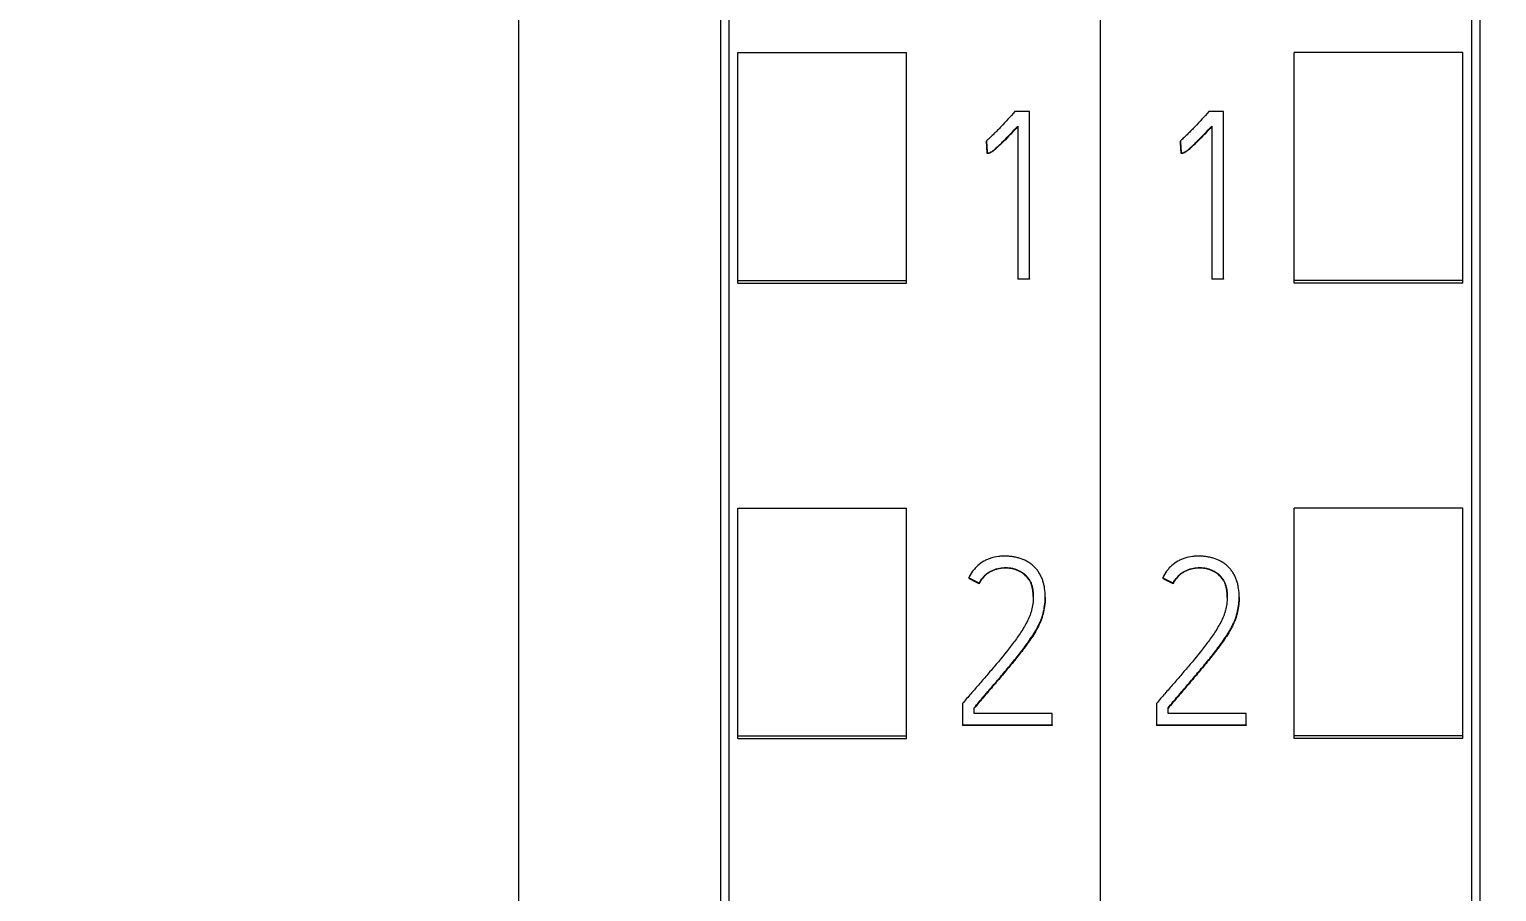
# Model space of a CAD drawing. Header units: millimetres. Extents: x 1359 to 3577, y 1333 to 3557.
# Drawn here: x 2598.47 to 2615.87, y 3022.29 to 3032.52 of the extents above; entities that cross this region are included whole.
import ezdxf

# ---------------------------------------------------------------- set-up
doc = ezdxf.new("R2010")
doc.units = ezdxf.units.MM
doc.layers.add('000-PI-Oprema', color=30, linetype='Continuous', lineweight=5)
doc.layers.add('002-PI-Kabelska kanalica', color=150, linetype='Continuous')
doc.styles.get("Standard").update_dxf_attribs({"font": 'arial.ttf'})
doc.dimstyles.new('ISO-25', dxfattribs={"dimtxt": 2.5, "dimasz": 2.5, "dimexe": 1.25, "dimexo": 0.625, "dimtad": 1, "dimtxsty": 'Standard', "dimcen": 2.5, "dimadec": 0, "dimazin": 0, "dimtfac": 1, "dimtmove": 0, "dimatfit": 3, "dimfxl": 1, "dimarcsym": 0})

# ---------------------------------------------------------------- blocks, each defined once
blk = doc.blocks.new('S7-1500 DI HF - 6ES7521-1BL00-0AB0')
at = {"layer": '000-PI-Oprema', "color": 0, "linetype": 'ByBlock', "lineweight": 0}
for p, q in [((0, 134.681), (0, 21.262)), ((34.8, 134.681), (34.8, 21.262)), ((4.4, 132.4), (4.4, 23.585)), ((30.4, 23.585), (30.4, 132.4)), ((2.3, 122.981), (2.3, 125.684)), ((4.3, 125.684), (2.3, 125.684)), ((4.3, 122.981), (4.3, 125.684)), ((30.5, 122.981), (30.5, 125.684)), ((30.5, 125.684), (32.5, 125.684)), ((32.5, 122.981), (32.5, 125.684)), ((1.461, 124.984), (1.286, 124.984)), ((1.461, 123.002), (1.461, 124.984)), ((33.961, 124.984), (33.786, 124.984)), ((33.961, 123.002), (33.961, 124.984)), ((1.322, 124.813), (1.322, 123.002)), ((33.822, 124.813), (33.822, 123.002)), ((0.95, 124.639), (0.95, 124.633)), ((33.45, 124.639), (33.45, 124.633)), ((0.959, 124.493), (0.959, 124.486)), ((33.459, 124.493), (33.459, 124.486)), ((1.322, 123.002), (1.461, 123.002)), ((1.322, 123.002), (1.322, 122.996)), ((1.461, 122.996), (1.322, 122.996)), ((1.461, 123.002), (1.461, 122.996)), ((2.3, 122.949), (2.3, 122.981)), ((4.3, 122.981), (2.3, 122.981)), ((4.3, 122.949), (2.3, 122.949)), ((4.3, 122.949), (4.3, 122.981)), ((30.5, 122.949), (30.5, 122.981)), ((30.5, 122.981), (32.5, 122.981)), ((30.5, 122.949), (32.5, 122.949)), ((32.5, 122.949), (32.5, 122.981)), ((33.822, 123.002), (33.961, 123.002)), ((33.822, 123.002), (33.822, 122.996)), ((33.961, 122.996), (33.822, 122.996)), ((33.961, 123.002), (33.961, 122.996)), ((2.3, 117.58), (2.3, 120.283)), ((4.3, 120.283), (2.3, 120.283)), ((4.3, 117.58), (4.3, 120.283)), ((30.5, 117.58), (30.5, 120.283)), ((30.5, 120.283), (32.5, 120.283)), ((32.5, 117.58), (32.5, 120.283)), ((0.74, 119.455), (0.74, 119.449)), ((0.865, 119.392), (0.865, 119.386)), ((33.24, 119.455), (33.24, 119.449)), ((33.365, 119.392), (33.365, 119.386)), ((1.647, 119.224), (1.647, 119.23)), ((34.147, 119.224), (34.147, 119.23)), ((0.665, 117.964), (0.665, 117.71)), ((0.804, 117.848), (0.804, 117.914)), ((1.73, 117.848), (0.804, 117.848)), ((1.73, 117.71), (1.73, 117.848)), ((33.165, 117.964), (33.165, 117.71)), ((33.304, 117.848), (33.304, 117.914)), ((34.23, 117.848), (33.304, 117.848)), ((34.23, 117.71), (34.23, 117.848)), ((0.665, 117.71), (0.665, 117.704)), ((0.665, 117.71), (1.73, 117.71)), ((1.73, 117.704), (0.665, 117.704)), ((1.73, 117.71), (1.73, 117.704)), ((33.165, 117.71), (33.165, 117.704)), ((33.165, 117.71), (34.23, 117.71)), ((34.23, 117.704), (33.165, 117.704)), ((34.23, 117.71), (34.23, 117.704)), ((2.3, 117.549), (2.3, 117.58)), ((4.3, 117.58), (2.3, 117.58)), ((4.3, 117.549), (2.3, 117.549)), ((4.3, 117.549), (4.3, 117.58)), ((30.5, 117.549), (30.5, 117.58)), ((30.5, 117.58), (32.5, 117.58)), ((30.5, 117.549), (32.5, 117.549)), ((32.5, 117.549), (32.5, 117.58))]:
    blk.add_line(p, q, dxfattribs=at)
for points, knots in [([(4.5, 132.586), (4.5, 129.542), (4.5, 119.972), (4.5, 105.802), (4.5, 91.235), (4.5, 77.025), (4.5, 62.731), (4.5, 47.245), (4.5, 34.605), (4.5, 26.64), (4.5, 23.299)], [0, 0, 0, 0, 0.083934, 0.263736, 0.389889, 0.484142, 0.653794, 0.78188, 0.908517, 1, 1, 1, 1]), ([(30.3, 23.299), (30.3, 26.64), (30.3, 34.605), (30.3, 47.245), (30.3, 62.731), (30.3, 77.025), (30.3, 91.235), (30.3, 105.802), (30.3, 119.972), (30.3, 129.542), (30.3, 132.586)], [0, 0, 0, 0, 0.091483, 0.21812, 0.346206, 0.515858, 0.610111, 0.736264, 0.916066, 1, 1, 1, 1]), ([(27.9, 129.52), (27.9, 127.497), (27.9, 118.948), (27.9, 105.802), (27.9, 91.235), (27.9, 77.025), (27.9, 62.731), (27.9, 47.245), (27.9, 34.486), (27.9, 25.605), (27.9, 21.348), (27.9, 20.55)], [0, 0, 0, 0, 0.055935, 0.236292, 0.362833, 0.457376, 0.627551, 0.756032, 0.883059, 0.978086, 1, 1, 1, 1]), ([(1.286, 124.984), (1.26, 124.954), (1.233, 124.924), (1.178, 124.865), (1.151, 124.836), (1.11, 124.792), (1.096, 124.777), (1.068, 124.748), (1.054, 124.734), (1.025, 124.706), (1.011, 124.692), (0.981, 124.665), (0.966, 124.652), (0.95, 124.639)], [0, 0, 0, 0, 0.25, 0.25, 0.5, 0.5, 0.625, 0.625, 0.75, 0.75, 0.875, 0.875, 1, 1, 1, 1]), ([(33.786, 124.984), (33.76, 124.954), (33.733, 124.924), (33.678, 124.865), (33.651, 124.836), (33.61, 124.792), (33.596, 124.777), (33.568, 124.748), (33.554, 124.734), (33.525, 124.706), (33.511, 124.692), (33.481, 124.665), (33.466, 124.652), (33.45, 124.639)], [0, 0, 0, 0, 0.25, 0.25, 0.5, 0.5, 0.625, 0.625, 0.75, 0.75, 0.875, 0.875, 1, 1, 1, 1]), ([(0.959, 124.493), (0.964, 124.493), (0.969, 124.493), (0.979, 124.496), (0.984, 124.497), (0.994, 124.5), (0.999, 124.503), (1.008, 124.508), (1.012, 124.51), (1.024, 124.519), (1.033, 124.525), (1.049, 124.538), (1.056, 124.545), (1.079, 124.565), (1.094, 124.579), (1.124, 124.607), (1.138, 124.621), (1.182, 124.665), (1.21, 124.694), (1.266, 124.753), (1.294, 124.783), (1.322, 124.813)], [0, 0, 0, 0, 0.03125, 0.03125, 0.0625, 0.0625, 0.09375, 0.09375, 0.125, 0.125, 0.1875, 0.1875, 0.25, 0.25, 0.375, 0.375, 0.5, 0.5, 0.75, 0.75, 1, 1, 1, 1]), ([(1.322, 124.807), (1.294, 124.777), (1.266, 124.747), (1.21, 124.688), (1.182, 124.658), (1.138, 124.615), (1.124, 124.601), (1.094, 124.573), (1.079, 124.559), (1.056, 124.538), (1.048, 124.532), (1.032, 124.519), (1.024, 124.513), (1.012, 124.504), (1.007, 124.501), (0.999, 124.496), (0.994, 124.494), (0.984, 124.491), (0.979, 124.489), (0.969, 124.487), (0.964, 124.486), (0.959, 124.486)], [0, 0, 0, 0, 0.25, 0.25, 0.5, 0.5, 0.625, 0.625, 0.75, 0.75, 0.8125, 0.8125, 0.875, 0.875, 0.90625, 0.90625, 0.9375, 0.9375, 0.96875, 0.96875, 1, 1, 1, 1]), ([(33.459, 124.493), (33.464, 124.493), (33.469, 124.493), (33.479, 124.496), (33.484, 124.497), (33.494, 124.5), (33.499, 124.503), (33.508, 124.508), (33.512, 124.51), (33.524, 124.519), (33.533, 124.525), (33.549, 124.538), (33.556, 124.545), (33.579, 124.565), (33.594, 124.579), (33.624, 124.607), (33.638, 124.621), (33.682, 124.665), (33.71, 124.694), (33.766, 124.753), (33.794, 124.783), (33.822, 124.813)], [0, 0, 0, 0, 0.03125, 0.03125, 0.0625, 0.0625, 0.09375, 0.09375, 0.125, 0.125, 0.1875, 0.1875, 0.25, 0.25, 0.375, 0.375, 0.5, 0.5, 0.75, 0.75, 1, 1, 1, 1]), ([(33.822, 124.807), (33.794, 124.777), (33.766, 124.747), (33.71, 124.688), (33.682, 124.658), (33.638, 124.615), (33.624, 124.601), (33.594, 124.573), (33.579, 124.559), (33.556, 124.538), (33.548, 124.532), (33.532, 124.519), (33.524, 124.513), (33.512, 124.504), (33.507, 124.501), (33.499, 124.496), (33.494, 124.494), (33.484, 124.491), (33.479, 124.489), (33.469, 124.487), (33.464, 124.486), (33.459, 124.486)], [0, 0, 0, 0, 0.25, 0.25, 0.5, 0.5, 0.625, 0.625, 0.75, 0.75, 0.8125, 0.8125, 0.875, 0.875, 0.90625, 0.90625, 0.9375, 0.9375, 0.96875, 0.96875, 1, 1, 1, 1]), ([(0.804, 117.914), (0.843, 117.96), (0.881, 118.006), (0.959, 118.098), (0.999, 118.143), (1.077, 118.235), (1.116, 118.281), (1.193, 118.373), (1.232, 118.419), (1.308, 118.512), (1.346, 118.559), (1.4, 118.631), (1.418, 118.655), (1.453, 118.704), (1.47, 118.729), (1.504, 118.779), (1.52, 118.804), (1.55, 118.856), (1.564, 118.882), (1.583, 118.923), (1.589, 118.937), (1.6, 118.965), (1.605, 118.979), (1.62, 119.022), (1.627, 119.051), (1.638, 119.11), (1.642, 119.14), (1.646, 119.185), (1.646, 119.2), (1.647, 119.23), (1.647, 119.245), (1.645, 119.29), (1.642, 119.32), (1.634, 119.364), (1.63, 119.379), (1.623, 119.408), (1.618, 119.423), (1.608, 119.451), (1.602, 119.465), (1.588, 119.492), (1.581, 119.505), (1.569, 119.524), (1.565, 119.53), (1.556, 119.542), (1.551, 119.548), (1.537, 119.566), (1.526, 119.577), (1.505, 119.598), (1.494, 119.608), (1.476, 119.622), (1.47, 119.627), (1.457, 119.635), (1.451, 119.639), (1.418, 119.658), (1.39, 119.671), (1.347, 119.685), (1.332, 119.69), (1.303, 119.698), (1.288, 119.701), (1.258, 119.706), (1.243, 119.708), (1.213, 119.711), (1.198, 119.712), (1.168, 119.712), (1.153, 119.712), (1.123, 119.711), (1.107, 119.71), (1.062, 119.704), (1.032, 119.698), (0.989, 119.685), (0.975, 119.68), (0.954, 119.67), (0.947, 119.667), (0.933, 119.66), (0.927, 119.657), (0.894, 119.638), (0.87, 119.62), (0.836, 119.59), (0.825, 119.579), (0.804, 119.557), (0.795, 119.545), (0.768, 119.509), (0.752, 119.483), (0.74, 119.455)], [0, 0, 0, 0, 0.0625, 0.0625, 0.125, 0.125, 0.1875, 0.1875, 0.25, 0.25, 0.3125, 0.3125, 0.34375, 0.34375, 0.375, 0.375, 0.40625, 0.40625, 0.4375, 0.4375, 0.453125, 0.453125, 0.46875, 0.46875, 0.5, 0.5, 0.53125, 0.53125, 0.546875, 0.546875, 0.5625, 0.5625, 0.59375, 0.59375, 0.609375, 0.609375, 0.625, 0.625, 0.640625, 0.640625, 0.65625, 0.65625, 0.664062, 0.664062, 0.671875, 0.671875, 0.6875, 0.6875, 0.703125, 0.703125, 0.710937, 0.710937, 0.71875, 0.71875, 0.75, 0.75, 0.765625, 0.765625, 0.78125, 0.78125, 0.796875, 0.796875, 0.8125, 0.8125, 0.828125, 0.828125, 0.84375, 0.84375, 0.875, 0.875, 0.890625, 0.890625, 0.898437, 0.898437, 0.90625, 0.90625, 0.9375, 0.9375, 0.953125, 0.953125, 0.96875, 0.96875, 1, 1, 1, 1]), ([(33.304, 117.914), (33.343, 117.96), (33.381, 118.006), (33.459, 118.098), (33.499, 118.143), (33.577, 118.235), (33.616, 118.281), (33.693, 118.373), (33.732, 118.419), (33.808, 118.512), (33.846, 118.559), (33.9, 118.631), (33.918, 118.655), (33.953, 118.704), (33.97, 118.729), (34.004, 118.779), (34.02, 118.804), (34.05, 118.856), (34.064, 118.882), (34.083, 118.923), (34.089, 118.937), (34.1, 118.965), (34.105, 118.979), (34.12, 119.022), (34.127, 119.051), (34.138, 119.11), (34.142, 119.14), (34.146, 119.185), (34.146, 119.2), (34.147, 119.23), (34.147, 119.245), (34.145, 119.29), (34.142, 119.32), (34.134, 119.364), (34.13, 119.379), (34.123, 119.408), (34.118, 119.423), (34.108, 119.451), (34.102, 119.465), (34.088, 119.492), (34.081, 119.505), (34.069, 119.524), (34.065, 119.53), (34.056, 119.542), (34.051, 119.548), (34.037, 119.566), (34.026, 119.577), (34.005, 119.598), (33.994, 119.608), (33.976, 119.622), (33.97, 119.627), (33.957, 119.635), (33.951, 119.639), (33.918, 119.658), (33.89, 119.671), (33.847, 119.685), (33.832, 119.69), (33.803, 119.698), (33.788, 119.701), (33.758, 119.706), (33.743, 119.708), (33.713, 119.711), (33.698, 119.712), (33.668, 119.712), (33.653, 119.712), (33.623, 119.711), (33.607, 119.71), (33.562, 119.704), (33.532, 119.698), (33.489, 119.685), (33.475, 119.68), (33.454, 119.67), (33.447, 119.667), (33.433, 119.66), (33.427, 119.657), (33.394, 119.638), (33.37, 119.62), (33.336, 119.59), (33.325, 119.579), (33.304, 119.557), (33.295, 119.545), (33.268, 119.509), (33.252, 119.483), (33.24, 119.455)], [0, 0, 0, 0, 0.0625, 0.0625, 0.125, 0.125, 0.1875, 0.1875, 0.25, 0.25, 0.3125, 0.3125, 0.34375, 0.34375, 0.375, 0.375, 0.40625, 0.40625, 0.4375, 0.4375, 0.453125, 0.453125, 0.46875, 0.46875, 0.5, 0.5, 0.53125, 0.53125, 0.546875, 0.546875, 0.5625, 0.5625, 0.59375, 0.59375, 0.609375, 0.609375, 0.625, 0.625, 0.640625, 0.640625, 0.65625, 0.65625, 0.664062, 0.664062, 0.671875, 0.671875, 0.6875, 0.6875, 0.703125, 0.703125, 0.710937, 0.710937, 0.71875, 0.71875, 0.75, 0.75, 0.765625, 0.765625, 0.78125, 0.78125, 0.796875, 0.796875, 0.8125, 0.8125, 0.828125, 0.828125, 0.84375, 0.84375, 0.875, 0.875, 0.890625, 0.890625, 0.898437, 0.898437, 0.90625, 0.90625, 0.9375, 0.9375, 0.953125, 0.953125, 0.96875, 0.96875, 1, 1, 1, 1]), ([(0.865, 119.392), (0.876, 119.415), (0.89, 119.437), (0.914, 119.467), (0.922, 119.477), (0.941, 119.495), (0.951, 119.503), (0.982, 119.526), (1.005, 119.538), (1.054, 119.558), (1.079, 119.565), (1.117, 119.572), (1.129, 119.574), (1.155, 119.576), (1.168, 119.577), (1.207, 119.577), (1.233, 119.574), (1.271, 119.565), (1.283, 119.562), (1.308, 119.553), (1.32, 119.548), (1.355, 119.532), (1.377, 119.518), (1.408, 119.494), (1.417, 119.485), (1.435, 119.466), (1.443, 119.456), (1.454, 119.44), (1.458, 119.435), (1.465, 119.424), (1.474, 119.406), (1.481, 119.388), (1.489, 119.364), (1.492, 119.351), (1.498, 119.326), (1.5, 119.313), (1.503, 119.287), (1.504, 119.275), (1.505, 119.249), (1.506, 119.236), (1.505, 119.21), (1.505, 119.197), (1.503, 119.171), (1.502, 119.159), (1.497, 119.12), (1.492, 119.095), (1.482, 119.058), (1.478, 119.045), (1.47, 119.021), (1.465, 119.009), (1.451, 118.973), (1.44, 118.95), (1.416, 118.904), (1.403, 118.882), (1.377, 118.839), (1.363, 118.817), (1.32, 118.753), (1.29, 118.712), (1.198, 118.589), (1.133, 118.509), (1.034, 118.392), (1, 118.353), (0.934, 118.274), (0.9, 118.236), (0.833, 118.158), (0.799, 118.119), (0.732, 118.042), (0.698, 118.003), (0.665, 117.964)], [0, 0, 0, 0, 0.03125, 0.03125, 0.046875, 0.046875, 0.0625, 0.0625, 0.09375, 0.09375, 0.125, 0.125, 0.140625, 0.140625, 0.15625, 0.15625, 0.1875, 0.1875, 0.203125, 0.203125, 0.21875, 0.21875, 0.25, 0.25, 0.265625, 0.265625, 0.28125, 0.28125, 0.289062, 0.289062, 0.296875, 0.3125, 0.3125, 0.328125, 0.328125, 0.34375, 0.34375, 0.359375, 0.359375, 0.375, 0.375, 0.390625, 0.390625, 0.40625, 0.40625, 0.4375, 0.4375, 0.453125, 0.453125, 0.46875, 0.46875, 0.5, 0.5, 0.53125, 0.53125, 0.5625, 0.5625, 0.625, 0.625, 0.75, 0.75, 0.8125, 0.8125, 0.875, 0.875, 0.9375, 0.9375, 1, 1, 1, 1]), ([(1.506, 119.221), (1.506, 119.231), (1.505, 119.242), (1.504, 119.265), (1.503, 119.278), (1.5, 119.303), (1.498, 119.316), (1.493, 119.341), (1.49, 119.354), (1.482, 119.379), (1.477, 119.391), (1.469, 119.409), (1.466, 119.414), (1.46, 119.426), (1.456, 119.431), (1.438, 119.458), (1.42, 119.477), (1.395, 119.498), (1.39, 119.502), (1.379, 119.51), (1.363, 119.521), (1.335, 119.536), (1.311, 119.546), (1.286, 119.555), (1.273, 119.558), (1.235, 119.567), (1.209, 119.57), (1.157, 119.571), (1.131, 119.569), (1.093, 119.562), (1.08, 119.559), (1.055, 119.552), (1.043, 119.547), (1.018, 119.538), (1.007, 119.532), (0.984, 119.52), (0.973, 119.513), (0.941, 119.49), (0.922, 119.472), (0.898, 119.442), (0.891, 119.431), (0.877, 119.409), (0.87, 119.397), (0.865, 119.386)], [0, 0, 0, 0, 0.034222, 0.034222, 0.076212, 0.076212, 0.118203, 0.118203, 0.160193, 0.160193, 0.202183, 0.202183, 0.223179, 0.223179, 0.244174, 0.244174, 0.328155, 0.328155, 0.34915, 0.34915, 0.370145, 0.412135, 0.454126, 0.454126, 0.496116, 0.496116, 0.580097, 0.580097, 0.664077, 0.664077, 0.706068, 0.706068, 0.748058, 0.748058, 0.790048, 0.790048, 0.832039, 0.832039, 0.916019, 0.916019, 0.95801, 0.95801, 1, 1, 1, 1]), ([(33.365, 119.392), (33.376, 119.415), (33.39, 119.437), (33.414, 119.467), (33.422, 119.477), (33.441, 119.495), (33.451, 119.503), (33.482, 119.526), (33.505, 119.538), (33.554, 119.558), (33.579, 119.565), (33.617, 119.572), (33.629, 119.574), (33.655, 119.576), (33.668, 119.577), (33.707, 119.577), (33.733, 119.574), (33.771, 119.565), (33.783, 119.562), (33.808, 119.553), (33.82, 119.548), (33.855, 119.532), (33.877, 119.518), (33.908, 119.494), (33.917, 119.485), (33.935, 119.466), (33.943, 119.456), (33.954, 119.44), (33.958, 119.435), (33.965, 119.424), (33.974, 119.406), (33.981, 119.388), (33.989, 119.364), (33.992, 119.351), (33.998, 119.326), (34, 119.313), (34.003, 119.287), (34.004, 119.275), (34.005, 119.249), (34.006, 119.236), (34.005, 119.21), (34.005, 119.197), (34.003, 119.171), (34.002, 119.159), (33.997, 119.12), (33.992, 119.095), (33.982, 119.058), (33.978, 119.045), (33.97, 119.021), (33.965, 119.009), (33.951, 118.973), (33.94, 118.95), (33.916, 118.904), (33.903, 118.882), (33.877, 118.839), (33.863, 118.817), (33.82, 118.753), (33.79, 118.712), (33.698, 118.589), (33.633, 118.509), (33.534, 118.392), (33.5, 118.353), (33.434, 118.274), (33.4, 118.236), (33.333, 118.158), (33.299, 118.119), (33.232, 118.042), (33.198, 118.003), (33.165, 117.964)], [0, 0, 0, 0, 0.03125, 0.03125, 0.046875, 0.046875, 0.0625, 0.0625, 0.09375, 0.09375, 0.125, 0.125, 0.140625, 0.140625, 0.15625, 0.15625, 0.1875, 0.1875, 0.203125, 0.203125, 0.21875, 0.21875, 0.25, 0.25, 0.265625, 0.265625, 0.28125, 0.28125, 0.289062, 0.289062, 0.296875, 0.3125, 0.3125, 0.328125, 0.328125, 0.34375, 0.34375, 0.359375, 0.359375, 0.375, 0.375, 0.390625, 0.390625, 0.40625, 0.40625, 0.4375, 0.4375, 0.453125, 0.453125, 0.46875, 0.46875, 0.5, 0.5, 0.53125, 0.53125, 0.5625, 0.5625, 0.625, 0.625, 0.75, 0.75, 0.8125, 0.8125, 0.875, 0.875, 0.9375, 0.9375, 1, 1, 1, 1]), ([(34.006, 119.221), (34.006, 119.231), (34.005, 119.242), (34.004, 119.265), (34.003, 119.278), (34, 119.303), (33.998, 119.316), (33.993, 119.341), (33.99, 119.354), (33.982, 119.379), (33.977, 119.391), (33.969, 119.409), (33.966, 119.414), (33.96, 119.426), (33.956, 119.431), (33.938, 119.458), (33.92, 119.477), (33.895, 119.498), (33.89, 119.502), (33.879, 119.51), (33.863, 119.521), (33.835, 119.536), (33.811, 119.546), (33.786, 119.555), (33.773, 119.558), (33.735, 119.567), (33.709, 119.57), (33.657, 119.571), (33.631, 119.569), (33.593, 119.562), (33.58, 119.559), (33.555, 119.552), (33.543, 119.547), (33.518, 119.538), (33.507, 119.532), (33.484, 119.52), (33.473, 119.513), (33.441, 119.49), (33.422, 119.472), (33.398, 119.442), (33.391, 119.431), (33.377, 119.409), (33.37, 119.397), (33.365, 119.386)], [0, 0, 0, 0, 0.034222, 0.034222, 0.076212, 0.076212, 0.118203, 0.118203, 0.160193, 0.160193, 0.202183, 0.202183, 0.223179, 0.223179, 0.244174, 0.244174, 0.328155, 0.328155, 0.34915, 0.34915, 0.370145, 0.412135, 0.454126, 0.454126, 0.496116, 0.496116, 0.580097, 0.580097, 0.664077, 0.664077, 0.706068, 0.706068, 0.748058, 0.748058, 0.790048, 0.790048, 0.832039, 0.832039, 0.916019, 0.916019, 0.95801, 0.95801, 1, 1, 1, 1]), ([(1.647, 119.224), (1.647, 119.218), (1.647, 119.212), (1.646, 119.192), (1.646, 119.177), (1.642, 119.132), (1.638, 119.102), (1.626, 119.043), (1.619, 119.014), (1.605, 118.971), (1.6, 118.957), (1.588, 118.929), (1.582, 118.915), (1.563, 118.874), (1.549, 118.848), (1.519, 118.796), (1.503, 118.771), (1.47, 118.721), (1.452, 118.697), (1.417, 118.648), (1.4, 118.624), (1.345, 118.552), (1.307, 118.505), (1.231, 118.412), (1.193, 118.366), (1.116, 118.274), (1.077, 118.228), (0.998, 118.137), (0.959, 118.091), (0.881, 118), (0.842, 117.954), (0.804, 117.908)], [0, 0, 0, 0, 0.010489, 0.010489, 0.038761, 0.038761, 0.095304, 0.095304, 0.151848, 0.151848, 0.180119, 0.180119, 0.208391, 0.208391, 0.264935, 0.264935, 0.321478, 0.321478, 0.378022, 0.378022, 0.434565, 0.434565, 0.547652, 0.547652, 0.660739, 0.660739, 0.773826, 0.773826, 0.886913, 0.886913, 1, 1, 1, 1]), ([(34.147, 119.224), (34.147, 119.218), (34.147, 119.212), (34.146, 119.192), (34.146, 119.177), (34.142, 119.132), (34.138, 119.102), (34.126, 119.043), (34.119, 119.014), (34.105, 118.971), (34.1, 118.957), (34.088, 118.929), (34.082, 118.915), (34.063, 118.874), (34.049, 118.848), (34.019, 118.796), (34.003, 118.771), (33.97, 118.721), (33.952, 118.697), (33.917, 118.648), (33.9, 118.624), (33.845, 118.552), (33.807, 118.505), (33.731, 118.412), (33.693, 118.366), (33.616, 118.274), (33.577, 118.228), (33.498, 118.137), (33.459, 118.091), (33.381, 118), (33.342, 117.954), (33.304, 117.908)], [0, 0, 0, 0, 0.010489, 0.010489, 0.038761, 0.038761, 0.095304, 0.095304, 0.151848, 0.151848, 0.180119, 0.180119, 0.208391, 0.208391, 0.264935, 0.264935, 0.321478, 0.321478, 0.378022, 0.378022, 0.434565, 0.434565, 0.547652, 0.547652, 0.660739, 0.660739, 0.773826, 0.773826, 0.886913, 0.886913, 1, 1, 1, 1])]:
    blk.add_open_spline(points, degree=3, knots=knots, dxfattribs=at)
for points, weights in [([(0.95, 124.639), (0.955, 124.566), (0.959, 124.493)], [0.500000022096, 0.499999977904, 0.500000022096]), ([(0.959, 124.486), (0.955, 124.56), (0.95, 124.633)], [0.499999993416, 0.500000006584, 0.499999993416]), ([(33.45, 124.639), (33.455, 124.566), (33.459, 124.493)], [0.499999997999, 0.500000002001, 0.499999997999]), ([(33.459, 124.486), (33.455, 124.56), (33.45, 124.633)], [0.499999993743, 0.500000006257, 0.499999993743]), ([(0.74, 119.455), (0.802, 119.424), (0.865, 119.392)], [0.500000075207, 0.499999924793, 0.500000075207]), ([(0.865, 119.386), (0.802, 119.417), (0.74, 119.449)], [0.499999832915, 0.500000167085, 0.499999832915]), ([(33.24, 119.455), (33.302, 119.424), (33.365, 119.392)], [0.500000158949, 0.499999841051, 0.500000158949]), ([(33.365, 119.386), (33.302, 119.417), (33.24, 119.449)], [0.49999998791, 0.50000001209, 0.49999998791])]:
    blk.add_rational_spline(points, weights, degree=2, dxfattribs=at)
blk = doc.blocks.new('*D111')
at = {"color": 0, "lineweight": -2, "transparency": 16777216}
for p, q in [((2541.571, 2980.678), (2541.571, 3096.864)), ((2889.571, 2980.678), (2889.571, 3096.864)), ((2544.071, 3095.614), (2887.071, 3095.614))]:
    blk.add_line(p, q, dxfattribs=at)
at = {"color": 0, "transparency": 16777216}
for points in [[(2544.071, 3096.031), (2544.071, 3095.197), (2541.571, 3095.614)], [(2887.071, 3096.031), (2887.071, 3095.197), (2889.571, 3095.614)]]:
    blk.add_solid(points, dxfattribs=at)
at = {"layer": 'Defpoints', "color": 0, "transparency": 16777216}
for p in [(2889.571, 3095.614), (2541.571, 2980.053), (2889.571, 2980.053)]:
    blk.add_point(p, dxfattribs=at)
at = {"color": 0, "transparency": 16777216, "insert": (2715.571, 3097.516), "char_height": 2.5, "attachment_point": 5}
blk.add_mtext('348', dxfattribs=at)

msp = doc.modelspace()

# ---------------------------------------------------------------- block references
at = {"layer": '002-PI-Kabelska kanalica', "color": 0, "linetype": 'ByBlock', "lineweight": 0}
for p in [(2576.371, 2906.556), (2611.171, 2906.556)]:
    msp.add_blockref('S7-1500 DI HF - 6ES7521-1BL00-0AB0', p, dxfattribs=at)

# ---------------------------------------------------------------- dimensions: what is measured, and where the dimension line sits
dim = msp.add_linear_dim(base=(2889.571, 3095.614), p1=(2541.571, 2980.053), p2=(2889.571, 2980.053), dimstyle='ISO-25')
dim.commit()
dim.dimension.update_dxf_attribs({"geometry": '*D111', "text_midpoint": (2715.571, 3097.516)})

doc.saveas('drawing.dxf')
